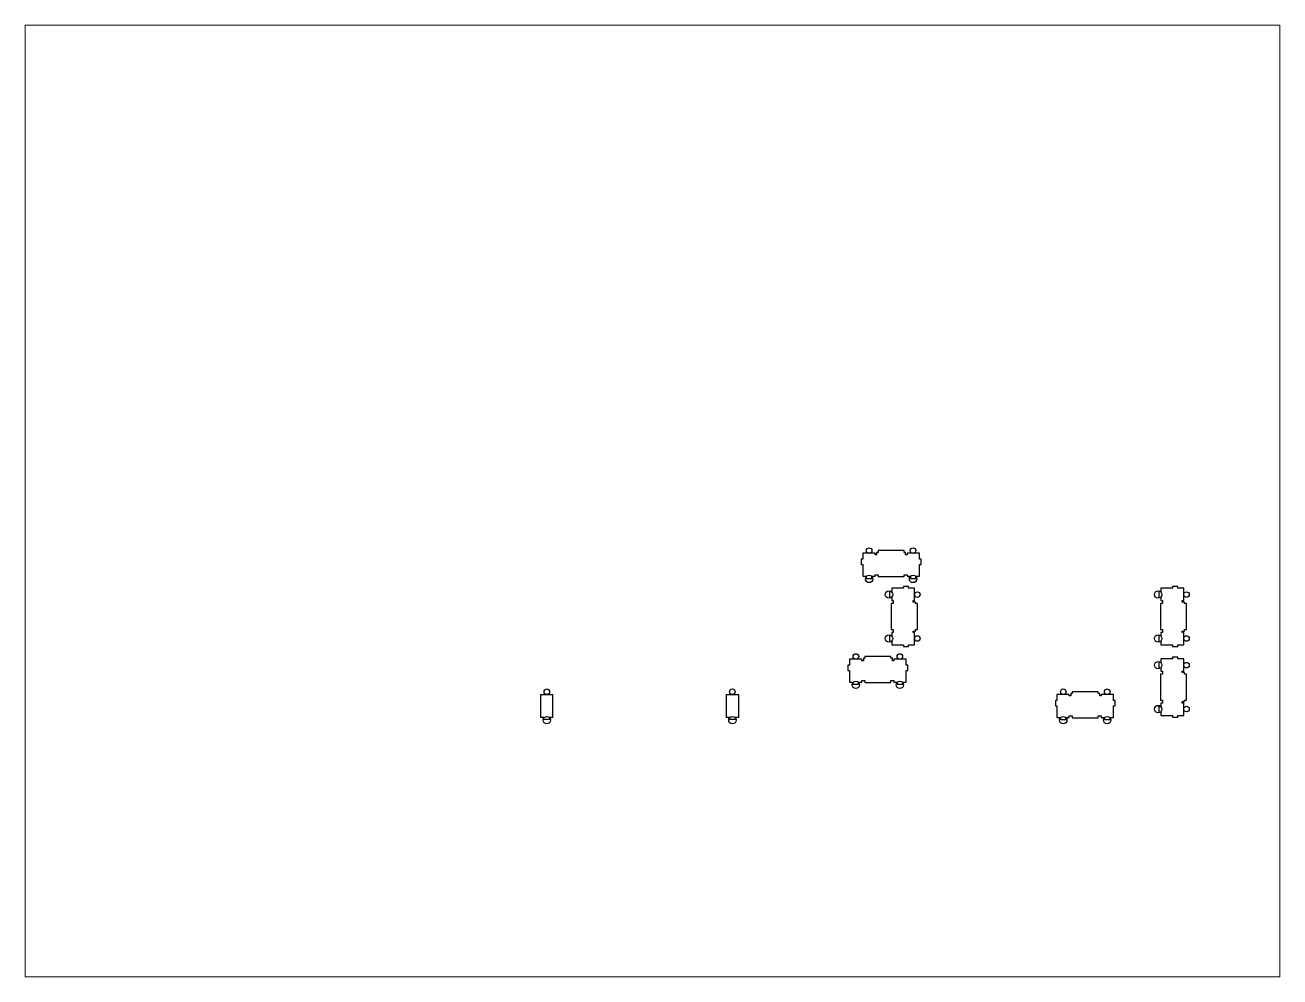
# Paper-space layout 'Presentación1' of a CAD drawing. Header units: millimetres. Extents: x 26 to 231, y 20 to 176.
# The model-space entities are those that its viewports show. They can reach past a viewport. Long polylines and large blocks are cut down to what shows.
import ezdxf

# ---------------------------------------------------------------- set-up
doc = ezdxf.new("R2010")
doc.units = ezdxf.units.MM
doc.layers.add('Teclas', color=3, linetype='Continuous')

msp = doc.modelspace()

# ---------------------------------------------------------------- linework, layer by layer
at = {"layer": 'Teclas', "linetype": 'Continuous'}
for p, q in [((80.3, 18.03), (86.95, 18.03)), ((80.3, 18.03), (86.95, 18.03)), ((80.3, 18.03), (80.3, 5.73)), ((86.95, 5.73), (86.95, 18.03)), ((180.3, 18.03), (186.95, 18.03)), ((180.3, 18.03), (180.3, 5.73)), ((186.95, 18.03), (186.95, 5.73)), ((82.125, 5.73), (80.3, 5.73)), ((82.125, 4.53), (82.125, 5.73)), ((85.125, 4.53), (82.125, 4.53)), ((86.95, 5.73), (85.125, 5.73)), ((85.125, 5.73), (85.125, 4.53)), ((182.125, 5.73), (180.3, 5.73)), ((182.125, 4.53), (182.125, 5.73)), ((185.125, 4.53), (182.125, 4.53)), ((186.95, 5.73), (185.125, 5.73)), ((185.125, 5.73), (185.125, 4.53))]:
    msp.add_line(p, q, dxfattribs=at)
at = {"layer": 'Teclas'}
for points in [[(258.6, 81.73), (260.425, 81.73), (260.425, 82.53), (261.2, 82.53), (261.2, 82.5), (262, 82.5), (262, 81.5), (276, 81.5), (276, 82.5), (276.8, 82.5), (276.8, 82.53), (277.575, 82.53), (277.575, 81.73), (279.4, 81.73), (279.4, 80.53), (282.4, 80.53), (282.4, 81.73), (284.225, 81.73), (284.225, 88), (285.1, 88), (285.1, 90.8), (284.225, 90.8), (284.225, 94.03), (277.575, 94.03), (277.575, 93.23), (276.8, 93.23), (276.8, 94.5), (276, 94.5), (276, 95.5), (262, 95.5), (262, 94.5), (261.2, 94.5), (261.2, 93.23), (260.425, 93.23), (260.425, 94.03), (253.775, 94.03), (253.775, 90.8), (252.9, 90.8), (252.9, 88), (253.775, 88), (253.775, 81.73), (255.6, 81.73), (255.6, 80.53), (258.6, 80.53), (258.6, 81.73)], [(269.355, 70.4), (269.355, 68.575), (270.155, 68.575), (270.155, 67.8), (270.125, 67.8), (270.125, 67), (269.125, 67), (269.125, 53), (270.125, 53), (270.125, 52.2), (270.155, 52.2), (270.155, 51.425), (269.355, 51.425), (269.355, 49.6), (268.155, 49.6), (268.155, 46.6), (269.355, 46.6), (269.355, 44.775), (275.625, 44.775), (275.625, 43.9), (278.425, 43.9), (278.425, 44.775), (281.655, 44.775), (281.655, 51.425), (280.855, 51.425), (280.855, 52.2), (282.125, 52.2), (282.125, 53), (283.125, 53), (283.125, 67), (282.125, 67), (282.125, 67.8), (280.855, 67.8), (280.855, 68.575), (281.655, 68.575), (281.655, 75.225), (278.425, 75.225), (278.425, 76.1), (275.625, 76.1), (275.625, 75.225), (269.355, 75.225), (269.355, 73.4), (268.155, 73.4), (268.155, 70.4), (269.355, 70.4)], [(414.23, 70.4), (414.23, 68.575), (415.03, 68.575), (415.03, 67.8), (415, 67.8), (415, 67), (414, 67), (414, 53), (415, 53), (415, 52.2), (415.03, 52.2), (415.03, 51.425), (414.23, 51.425), (414.23, 49.6), (413.03, 49.6), (413.03, 46.6), (414.23, 46.6), (414.23, 44.775), (420.5, 44.775), (420.5, 43.9), (423.3, 43.9), (423.3, 44.775), (426.53, 44.775), (426.53, 51.425), (425.73, 51.425), (425.73, 52.2), (427, 52.2), (427, 53), (428, 53), (428, 67), (427, 67), (427, 67.8), (425.73, 67.8), (425.73, 68.575), (426.53, 68.575), (426.53, 75.225), (423.3, 75.225), (423.3, 76.1), (420.5, 76.1), (420.5, 75.225), (414.23, 75.225), (414.23, 73.4), (413.03, 73.4), (413.03, 70.4), (414.23, 70.4)], [(251.475, 24.73), (253.3, 24.73), (253.3, 25.53), (254.075, 25.53), (254.075, 25.5), (254.875, 25.5), (254.875, 24.5), (268.875, 24.5), (268.875, 25.5), (269.675, 25.5), (269.675, 25.53), (270.45, 25.53), (270.45, 24.73), (272.275, 24.73), (272.275, 23.53), (275.275, 23.53), (275.275, 24.73), (277.1, 24.73), (277.1, 31), (277.975, 31), (277.975, 33.8), (277.1, 33.8), (277.1, 37.03), (270.45, 37.03), (270.45, 36.23), (269.675, 36.23), (269.675, 37.5), (268.875, 37.5), (268.875, 38.5), (254.875, 38.5), (254.875, 37.5), (254.075, 37.5), (254.075, 36.23), (253.3, 36.23), (253.3, 37.03), (246.65, 37.03), (246.65, 33.8), (245.775, 33.8), (245.775, 31), (246.65, 31), (246.65, 24.73), (248.475, 24.73), (248.475, 23.53), (251.475, 23.53), (251.475, 24.73)], [(414.23, 32.4), (414.23, 30.575), (415.03, 30.575), (415.03, 29.8), (415, 29.8), (415, 29), (414, 29), (414, 15), (415, 15), (415, 14.2), (415.03, 14.2), (415.03, 13.425), (414.23, 13.425), (414.23, 11.6), (413.03, 11.6), (413.03, 8.6), (414.23, 8.6), (414.23, 6.775), (420.5, 6.775), (420.5, 5.9), (423.3, 5.9), (423.3, 6.775), (426.53, 6.775), (426.53, 13.425), (425.73, 13.425), (425.73, 14.2), (427, 14.2), (427, 15), (428, 15), (428, 29), (427, 29), (427, 29.8), (425.73, 29.8), (425.73, 30.575), (426.53, 30.575), (426.53, 37.225), (423.3, 37.225), (423.3, 38.1), (420.5, 38.1), (420.5, 37.225), (414.23, 37.225), (414.23, 35.4), (413.03, 35.4), (413.03, 32.4), (414.23, 32.4)], [(363.1, 5.73), (364.925, 5.73), (364.925, 6.53), (365.7, 6.53), (365.7, 6.5), (366.5, 6.5), (366.5, 5.5), (380.5, 5.5), (380.5, 6.5), (381.3, 6.5), (381.3, 6.53), (382.075, 6.53), (382.075, 5.73), (383.9, 5.73), (383.9, 4.53), (386.9, 4.53), (386.9, 5.73), (388.725, 5.73), (388.725, 12), (389.6, 12), (389.6, 14.8), (388.725, 14.8), (388.725, 18.03), (382.075, 18.03), (382.075, 17.23), (381.3, 17.23), (381.3, 18.5), (380.5, 18.5), (380.5, 19.5), (366.5, 19.5), (366.5, 18.5), (365.7, 18.5), (365.7, 17.23), (364.925, 17.23), (364.925, 18.03), (358.275, 18.03), (358.275, 14.8), (357.4, 14.8), (357.4, 12), (358.275, 12), (358.275, 5.73), (360.1, 5.73), (360.1, 4.53), (363.1, 4.53), (363.1, 5.73)]]:
    msp.add_lwpolyline(points, close=True, dxfattribs=at)
at = {"layer": 'Teclas', "linetype": 'Continuous'}
for centre, radius in [((257.175, 95.5), 1.5), ((280.825, 95.5), 1.5), ((257.175, 80.245), 2), ((280.825, 80.245), 2), ((267.87, 71.825), 2), ((283.125, 71.825), 1.5), ((412.745, 71.825), 2), ((428, 71.825), 1.5), ((267.87, 48.175), 2), ((283.125, 48.175), 1.5), ((412.745, 48.175), 2), ((428, 48.175), 1.5), ((250.05, 38.5), 1.5), ((273.7, 38.5), 1.5), ((412.745, 33.825), 2), ((428, 33.825), 1.5), ((83.7, 19.5), 1.5), ((183.55, 19.5), 1.5), ((250.05, 23.245), 2), ((273.7, 23.245), 2), ((361.675, 19.5), 1.5), ((385.325, 19.5), 1.5), ((412.745, 10.175), 2), ((428, 10.175), 1.5), ((83.7, 4.245), 2), ((183.575, 4.245), 2), ((361.675, 4.245), 2), ((385.325, 4.245), 2)]:
    msp.add_circle(centre, radius, dxfattribs=at)

psp = doc.layouts.new('Presentación1')

# ---------------------------------------------------------------- viewports
at = {"layer": '0', "view_target_point": (216.75, 64.75)}
psp.add_viewport(center=(128.5, 97.5), size=(205.6, 156), view_center_point=(-76.172, 57.453), view_height=512.44614, dxfattribs=at)

doc.saveas('drawing.dxf')
